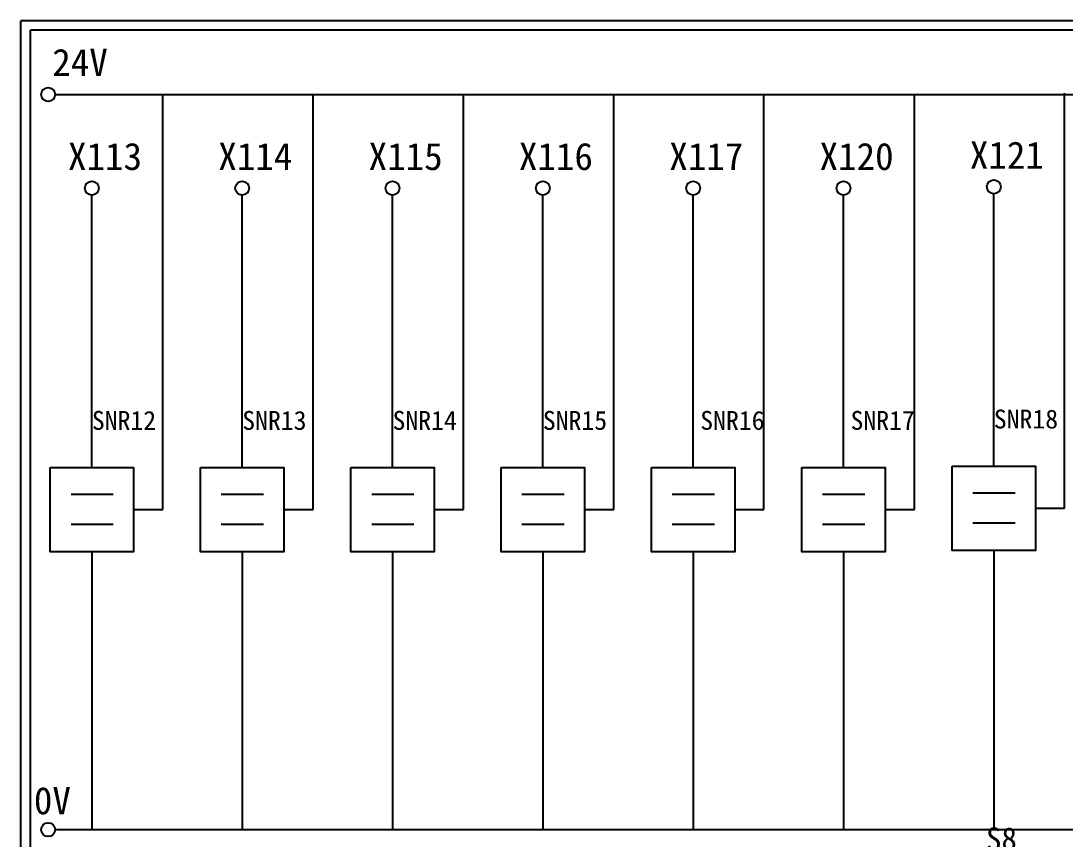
# Model space of a CAD drawing. Extents: x 325 to 612, y 3 to 207.
# Drawn here: x 325.3 to 463.4, y 98.7 to 207 of the extents above; entities that cross this region are included whole.
import ezdxf

# ---------------------------------------------------------------- set-up
doc = ezdxf.new("R2010")
doc.units = 0
doc.layers.get('0').update_dxf_attribs({"linetype": 'CONTINUOUS'})
doc.layers.add('圖框層', color=7, linetype='CONTINUOUS')
doc.layers.add('標尺寸層', color=3, linetype='CONTINUOUS')
doc.styles.add('CNS', font='romanc.shx', dxfattribs={"bigfont": 'chineset.shx'})
doc.styles.add('STSL', font='kaiu.ttf')

msp = doc.modelspace()

# ---------------------------------------------------------------- linework, layer by layer
for p, q in [((344.08, 142.31), (344.08, 197.22)), ((363.96, 142.31), (363.96, 197.22)), ((383.85, 142.31), (383.85, 197.22)), ((403.73, 142.31), (403.73, 197.22)), ((423.61, 142.31), (423.61, 197.22)), ((443.5, 142.31), (443.5, 197.22)), ((463.38, 142.49), (463.38, 197.4)), ((334.71, 147.89), (334.71, 183.91)), ((354.6, 147.89), (354.6, 183.91)), ((374.48, 147.89), (374.48, 183.91)), ((394.36, 147.89), (394.36, 183.91)), ((414.24, 147.89), (414.24, 183.91)), ((434.13, 147.89), (434.13, 183.91)), ((454.01, 148.07), (454.01, 184.09)), ((340.23, 142.31), (344.08, 142.31)), ((360.11, 142.31), (363.96, 142.31)), ((379.99, 142.31), (383.85, 142.31)), ((399.87, 142.31), (403.73, 142.31)), ((419.76, 142.31), (423.61, 142.31)), ((439.64, 142.31), (443.5, 142.31)), ((459.52, 142.49), (463.38, 142.49)), ((454.01, 136.91), (454.01, 100.14)), ((334.71, 136.73), (334.71, 99.96)), ((354.6, 136.73), (354.6, 99.96)), ((374.48, 136.73), (374.48, 99.96)), ((394.36, 136.73), (394.36, 99.96)), ((414.24, 136.73), (414.24, 99.96)), ((434.13, 136.73), (434.13, 99.96))]:
    msp.add_line(p, q)
for points in [[(329.2, 147.89), (340.23, 147.89), (340.23, 136.73), (329.2, 136.73)], [(349.08, 147.89), (360.11, 147.89), (360.11, 136.73), (349.08, 136.73)], [(368.96, 147.89), (379.99, 147.89), (379.99, 136.73), (368.96, 136.73)], [(388.85, 147.89), (399.87, 147.89), (399.87, 136.73), (388.85, 136.73)], [(408.73, 147.89), (419.76, 147.89), (419.76, 136.73), (408.73, 136.73)], [(428.61, 147.89), (439.64, 147.89), (439.64, 136.73), (428.61, 136.73)], [(448.5, 148.07), (459.52, 148.07), (459.52, 136.91), (448.5, 136.91)]]:
    msp.add_lwpolyline(points, close=True)
at = {"layer": '圖框層', "color": 7}
for p, q in [((612.32, 206.97), (325.32, 206.97)), ((325.32, 3), (325.32, 206.97)), ((611.07, 205.72), (326.57, 205.72)), ((326.57, 4.25), (326.57, 205.72))]:
    msp.add_line(p, q, dxfattribs=at)
at = {"layer": '標尺寸層', "color": 7}
for p, q in [((329.84, 197.22), (607.44, 197.22)), ((331.95, 144.34), (337.52, 144.34)), ((351.83, 144.34), (357.4, 144.34)), ((371.72, 144.34), (377.29, 144.34)), ((391.6, 144.34), (397.17, 144.34)), ((411.48, 144.34), (417.05, 144.34)), ((431.37, 144.34), (436.93, 144.34)), ((451.25, 144.52), (456.82, 144.52)), ((331.95, 140.37), (337.52, 140.37)), ((351.83, 140.37), (357.4, 140.37)), ((371.72, 140.37), (377.29, 140.37)), ((391.6, 140.37), (397.17, 140.37)), ((411.48, 140.37), (417.05, 140.37)), ((431.37, 140.37), (436.93, 140.37)), ((451.25, 140.55), (456.82, 140.55)), ((330.05, 99.96), (607.44, 99.96))]:
    msp.add_line(p, q, dxfattribs=at)
for centre in [(328.92, 197.22), (334.71, 184.83), (354.6, 184.83), (374.48, 184.83), (394.36, 184.83), (414.24, 184.83), (434.13, 184.83), (454.01, 185.01), (328.92, 99.96)]:
    msp.add_circle(centre, 0.92, dxfattribs=at)

# ---------------------------------------------------------------- texts
at = {"layer": '圖框層', "color": 4, "style": 'STSL'}
for s, height, p in [('24V', 3.6, (329.47, 199.68)), ('X113', 3.6, (331.55, 187.24)), ('X114', 3.6, (351.43, 187.24)), ('X115', 3.6, (371.31, 187.24)), ('X116', 3.6, (391.19, 187.24)), ('X117', 3.6, (411.08, 187.24)), ('X120', 3.6, (430.96, 187.24)), ('X121', 3.6, (450.84, 187.41)), ('SNR12', 2.5, (334.71, 152.86)), ('SNR13', 2.5, (354.6, 152.86)), ('SNR14', 2.5, (374.48, 152.86)), ('SNR15', 2.5, (394.36, 152.86)), ('SNR16', 2.5, (415.18, 152.86)), ('SNR17', 2.5, (435.06, 152.86)), ('SNR18', 2.5, (454.01, 153.04)), ('0V', 3.6, (327.04, 102))]:
    msp.add_text(s, height=height, dxfattribs=at).set_placement(p)
at = {"layer": '標尺寸層', "color": 7, "insert": (455.02, 73.76), "char_height": 3, "width": 4.9608, "attachment_point": 5, "style": 'CNS'}
msp.add_mtext('{\\fDFKai-SB|b0|i0|c136|p65;S8密封圈壓入浮出檢知\\P2}', dxfattribs=at)

doc.saveas('drawing.dxf')
